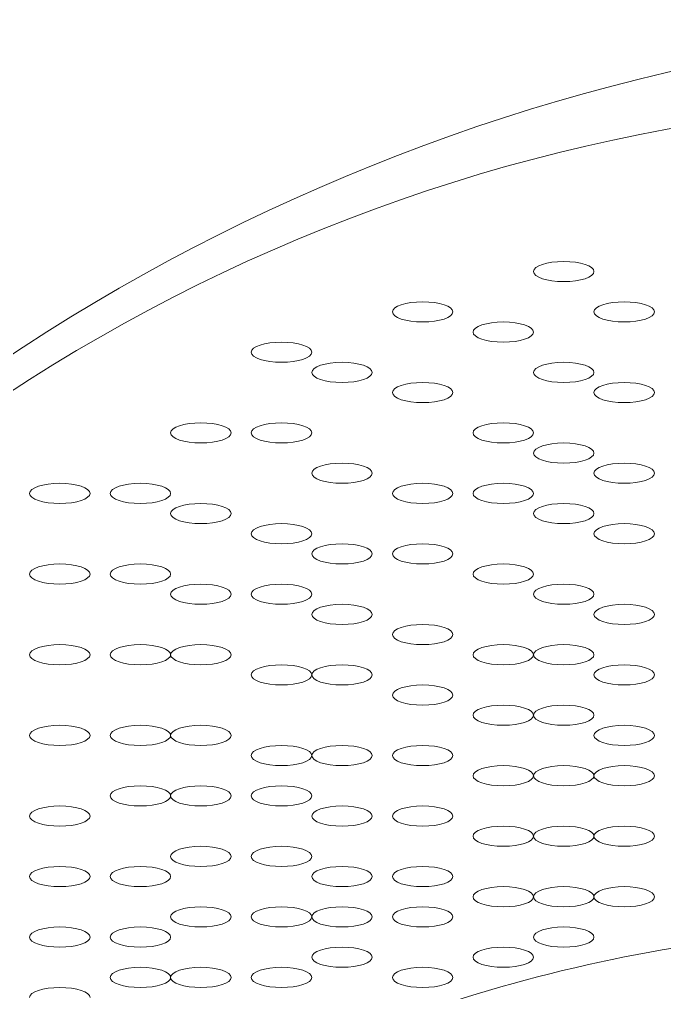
# Model space of a CAD drawing. Header units: metres. Extents: x 29 to 86.9, y -23.2 to 39.7.
# Drawn here: x 72.5305 to 72.6088, y -17.0656 to -16.9476 of the extents above; entities that cross this region are included whole.
import ezdxf

# ---------------------------------------------------------------- set-up
doc = ezdxf.new("R2010")
doc.units = ezdxf.units.M
doc.header["$LTSCALE"] = 100
doc.layers.get('0').update_dxf_attribs({"color": 254})
doc.layers.add('Arqui', color=8, linetype='Continuous', lineweight=0)

# ---------------------------------------------------------------- blocks, each defined once
blk = doc.blocks.new('A$C9582355f')
at = {"layer": 'Arqui'}
for points in [[(43.87749368278156, 6.126214199186052, 0.227858069496661), (43.6845608857256, 6.21636923779397, 0.2278580694967089), (43.49210938274956, 6.126214199186052)], [(43.87290380515759, 6.122865414649823, 0.25380102573538), (43.68388871256553, 6.205849049185872, 0.2538010257353667), (43.49425366037354, 6.122865414649823)]]:
    blk.add_lwpolyline(points, format="xyb", dxfattribs=at)
blk.add_arc((43.65789985113469, 5.919243787290725), 0.1870881177850336, 93.20798741904912, 123.5852336150651, dxfattribs=at)
for points in [[(43.61387913276559, 6.18703671139383), (43.61185312435754, 6.18703671139383), (43.61021073276555, 6.186489239377806), (43.61021073276555, 6.185813911394234)], [(43.61754753276551, 6.185813911394234), (43.61754753276551, 6.186489239377806), (43.61590514117353, 6.18703671139383), (43.61387913276559, 6.18703671139383)], [(43.61021073276555, 6.185813911394234), (43.61021073276555, 6.185138583410208), (43.61185312435754, 6.184591111394184), (43.61387913276559, 6.184591111394184)], [(43.61387913276559, 6.184591111394184), (43.61590514117353, 6.184591111394184), (43.61754753276551, 6.185138583410208), (43.61754753276551, 6.185813911394234)], [(43.59675993276556, 6.182145511394083), (43.59473392435751, 6.182145511394083), (43.59309153276553, 6.181598039378059), (43.59309153276553, 6.180922711394032)], [(43.6004283327656, 6.180922711394032), (43.6004283327656, 6.181598039378059), (43.59878594117362, 6.182145511394083), (43.59675993276556, 6.182145511394083)], [(43.62121593276555, 6.182145511394083), (43.61918992435761, 6.182145511394083), (43.61754753276551, 6.181598039378059), (43.61754753276551, 6.180922711394032)], [(43.62488433276559, 6.180922711394032), (43.62488433276559, 6.181598039378059), (43.6232419411736, 6.182145511394083), (43.62121593276555, 6.182145511394083)], [(43.59309153276553, 6.180922711394032), (43.59309153276553, 6.180247383410006), (43.59473392435751, 6.179699911393982), (43.59675993276556, 6.179699911393982)], [(43.59675993276556, 6.179699911393982), (43.59878594117362, 6.179699911393982), (43.6004283327656, 6.180247383410006), (43.6004283327656, 6.180922711394032)], [(43.61754753276551, 6.180922711394032), (43.61754753276551, 6.180247383410006), (43.61918992435761, 6.179699911393982), (43.62121593276555, 6.179699911393982)], [(43.62121593276555, 6.179699911393982), (43.6232419411736, 6.179699911393982), (43.62488433276559, 6.180247383410006), (43.62488433276559, 6.180922711394032)], [(43.60654233276551, 6.179699911393982), (43.60451632435758, 6.179699911393982), (43.60287393276559, 6.179152439377958), (43.60287393276559, 6.178477111393931)], [(43.61021073276555, 6.178477111393931), (43.61021073276555, 6.179152439377958), (43.60856834117357, 6.179699911393982), (43.60654233276551, 6.179699911393982)], [(43.60287393276559, 6.178477111393931), (43.60287393276559, 6.177801783409905), (43.60451632435758, 6.177254311393881), (43.60654233276551, 6.177254311393881)], [(43.60654233276551, 6.177254311393881), (43.60856834117357, 6.177254311393881), (43.61021073276555, 6.177801783409905), (43.61021073276555, 6.178477111393931)], [(43.57964073276554, 6.177254311393881), (43.5776147243576, 6.177254311393881), (43.57597233276562, 6.176706839377857), (43.57597233276562, 6.17603151139383)], [(43.58330913276558, 6.17603151139383), (43.58330913276558, 6.176706839377857), (43.58166674117359, 6.177254311393881), (43.57964073276554, 6.177254311393881)], [(43.57597233276562, 6.17603151139383), (43.57597233276562, 6.175356183409804), (43.5776147243576, 6.174808711394235), (43.57964073276554, 6.174808711394235)], [(43.57964073276554, 6.174808711394235), (43.58166674117359, 6.174808711394235), (43.58330913276558, 6.175356183409804), (43.58330913276558, 6.17603151139383)], [(43.58697753276562, 6.174808711394235), (43.58495152435756, 6.174808711394235), (43.58330913276558, 6.174261239378211), (43.58330913276558, 6.173585911394184)], [(43.59064593276554, 6.173585911394184), (43.59064593276554, 6.174261239378211), (43.58900354117355, 6.174808711394235), (43.58697753276562, 6.174808711394235)], [(43.61387913276559, 6.174808711394235), (43.61185312435754, 6.174808711394235), (43.61021073276555, 6.174261239378211), (43.61021073276555, 6.173585911394184)], [(43.61754753276551, 6.173585911394184), (43.61754753276551, 6.174261239378211), (43.61590514117353, 6.174808711394235), (43.61387913276559, 6.174808711394235)], [(43.58330913276558, 6.173585911394184), (43.58330913276558, 6.172910583410157), (43.58495152435756, 6.172363111394134), (43.58697753276562, 6.172363111394134)], [(43.58697753276562, 6.172363111394134), (43.58900354117355, 6.172363111394134), (43.59064593276554, 6.172910583410157), (43.59064593276554, 6.173585911394184)], [(43.61021073276555, 6.173585911394184), (43.61021073276555, 6.172910583410157), (43.61185312435754, 6.172363111394134), (43.61387913276559, 6.172363111394134)], [(43.61387913276559, 6.172363111394134), (43.61590514117353, 6.172363111394134), (43.61754753276551, 6.172910583410157), (43.61754753276551, 6.173585911394184)], [(43.59675993276556, 6.172363111394134), (43.59473392435751, 6.172363111394134), (43.59309153276553, 6.17181563937811), (43.59309153276553, 6.171140311394083)], [(43.6004283327656, 6.171140311394083), (43.6004283327656, 6.17181563937811), (43.59878594117362, 6.172363111394134), (43.59675993276556, 6.172363111394134)], [(43.62121593276555, 6.172363111394134), (43.61918992435761, 6.172363111394134), (43.61754753276551, 6.17181563937811), (43.61754753276551, 6.171140311394083)], [(43.62488433276559, 6.171140311394083), (43.62488433276559, 6.17181563937811), (43.6232419411736, 6.172363111394134), (43.62121593276555, 6.172363111394134)], [(43.59309153276553, 6.171140311394083), (43.59309153276553, 6.170464983410056), (43.59473392435751, 6.169917511394033), (43.59675993276556, 6.169917511394033)], [(43.59675993276556, 6.169917511394033), (43.59878594117362, 6.169917511394033), (43.6004283327656, 6.170464983410056), (43.6004283327656, 6.171140311394083)], [(43.61754753276551, 6.171140311394083), (43.61754753276551, 6.170464983410056), (43.61918992435761, 6.169917511394033), (43.62121593276555, 6.169917511394033)], [(43.62121593276555, 6.169917511394033), (43.6232419411736, 6.169917511394033), (43.62488433276559, 6.170464983410056), (43.62488433276559, 6.171140311394083)], [(43.56985833276559, 6.167471911393932), (43.56783232435754, 6.167471911393932), (43.56618993276555, 6.166924439377908), (43.56618993276555, 6.166249111393881)], [(43.57352673276552, 6.166249111393881), (43.57352673276552, 6.166924439377908), (43.57188434117353, 6.167471911393932), (43.56985833276559, 6.167471911393932)], [(43.57964073276554, 6.167471911393932), (43.5776147243576, 6.167471911393932), (43.57597233276562, 6.166924439377908), (43.57597233276562, 6.166249111393881)], [(43.58330913276558, 6.166249111393881), (43.58330913276558, 6.166924439377908), (43.58166674117359, 6.167471911393932), (43.57964073276554, 6.167471911393932)], [(43.60654233276551, 6.167471911393932), (43.60451632435758, 6.167471911393932), (43.60287393276559, 6.166924439377908), (43.60287393276559, 6.166249111393881)], [(43.61021073276555, 6.166249111393881), (43.61021073276555, 6.166924439377908), (43.60856834117357, 6.167471911393932), (43.60654233276551, 6.167471911393932)], [(43.56618993276555, 6.166249111393881), (43.56618993276555, 6.165573783409855), (43.56783232435754, 6.165026311393831), (43.56985833276559, 6.165026311393831)], [(43.56985833276559, 6.165026311393831), (43.57188434117353, 6.165026311393831), (43.57352673276552, 6.165573783409855), (43.57352673276552, 6.166249111393881)], [(43.57597233276562, 6.166249111393881), (43.57597233276562, 6.165573783409855), (43.5776147243576, 6.165026311393831), (43.57964073276554, 6.165026311393831)], [(43.57964073276554, 6.165026311393831), (43.58166674117359, 6.165026311393831), (43.58330913276558, 6.165573783409855), (43.58330913276558, 6.166249111393881)], [(43.60287393276559, 6.166249111393881), (43.60287393276559, 6.165573783409855), (43.60451632435758, 6.165026311393831), (43.60654233276551, 6.165026311393831)], [(43.60654233276551, 6.165026311393831), (43.60856834117357, 6.165026311393831), (43.61021073276555, 6.165573783409855), (43.61021073276555, 6.166249111393881)], [(43.61387913276559, 6.165026311393831), (43.61185312435754, 6.165026311393831), (43.61021073276555, 6.164478839377807), (43.61021073276555, 6.163803511394235)], [(43.61754753276551, 6.163803511394235), (43.61754753276551, 6.164478839377807), (43.61590514117353, 6.165026311393831), (43.61387913276559, 6.165026311393831)], [(43.61021073276555, 6.163803511394235), (43.61021073276555, 6.163128183410208), (43.61185312435754, 6.162580711394185), (43.61387913276559, 6.162580711394185)], [(43.61387913276559, 6.162580711394185), (43.61590514117353, 6.162580711394185), (43.61754753276551, 6.163128183410208), (43.61754753276551, 6.163803511394235)], [(43.58697753276562, 6.162580711394185), (43.58495152435756, 6.162580711394185), (43.58330913276558, 6.162033239378161), (43.58330913276558, 6.161357911394134)], [(43.59064593276554, 6.161357911394134), (43.59064593276554, 6.162033239378161), (43.58900354117355, 6.162580711394185), (43.58697753276562, 6.162580711394185)], [(43.62121593276555, 6.162580711394185), (43.61918992435761, 6.162580711394185), (43.61754753276551, 6.162033239378161), (43.61754753276551, 6.161357911394134)], [(43.62488433276559, 6.161357911394134), (43.62488433276559, 6.162033239378161), (43.6232419411736, 6.162580711394185), (43.62121593276555, 6.162580711394185)], [(43.58330913276558, 6.161357911394134), (43.58330913276558, 6.160682583410107), (43.58495152435756, 6.160135111394084), (43.58697753276562, 6.160135111394084)], [(43.58697753276562, 6.160135111394084), (43.58900354117355, 6.160135111394084), (43.59064593276554, 6.160682583410107), (43.59064593276554, 6.161357911394134)], [(43.61754753276551, 6.161357911394134), (43.61754753276551, 6.160682583410107), (43.61918992435761, 6.160135111394084), (43.62121593276555, 6.160135111394084)], [(43.62121593276555, 6.160135111394084), (43.6232419411736, 6.160135111394084), (43.62488433276559, 6.160682583410107), (43.62488433276559, 6.161357911394134)], [(43.55273913276557, 6.160135111394084), (43.55071312435751, 6.160135111394084), (43.54907073276553, 6.15958763937806), (43.54907073276553, 6.158912311394033)], [(43.5564075327656, 6.158912311394033), (43.5564075327656, 6.15958763937806), (43.55476514117362, 6.160135111394084), (43.55273913276557, 6.160135111394084)], [(43.56252153276552, 6.160135111394084), (43.56049552435758, 6.160135111394084), (43.55885313276559, 6.15958763937806), (43.55885313276559, 6.158912311394033)], [(43.56618993276555, 6.158912311394033), (43.56618993276555, 6.15958763937806), (43.56454754117357, 6.160135111394084), (43.56252153276552, 6.160135111394084)], [(43.59675993276556, 6.160135111394084), (43.59473392435751, 6.160135111394084), (43.59309153276553, 6.15958763937806), (43.59309153276553, 6.158912311394033)], [(43.6004283327656, 6.158912311394033), (43.6004283327656, 6.15958763937806), (43.59878594117362, 6.160135111394084), (43.59675993276556, 6.160135111394084)], [(43.60654233276551, 6.160135111394084), (43.60451632435758, 6.160135111394084), (43.60287393276559, 6.15958763937806), (43.60287393276559, 6.158912311394033)], [(43.61021073276555, 6.158912311394033), (43.61021073276555, 6.15958763937806), (43.60856834117357, 6.160135111394084), (43.60654233276551, 6.160135111394084)], [(43.54907073276553, 6.158912311394033), (43.54907073276553, 6.158236983410006), (43.55071312435751, 6.157689511393983), (43.55273913276557, 6.157689511393983)], [(43.55273913276557, 6.157689511393983), (43.55476514117362, 6.157689511393983), (43.5564075327656, 6.158236983410006), (43.5564075327656, 6.158912311394033)], [(43.55885313276559, 6.158912311394033), (43.55885313276559, 6.158236983410006), (43.56049552435758, 6.157689511393983), (43.56252153276552, 6.157689511393983)], [(43.56252153276552, 6.157689511393983), (43.56454754117357, 6.157689511393983), (43.56618993276555, 6.158236983410006), (43.56618993276555, 6.158912311394033)], [(43.59309153276553, 6.158912311394033), (43.59309153276553, 6.158236983410006), (43.59473392435751, 6.157689511393983), (43.59675993276556, 6.157689511393983)], [(43.59675993276556, 6.157689511393983), (43.59878594117362, 6.157689511393983), (43.6004283327656, 6.158236983410006), (43.6004283327656, 6.158912311394033)], [(43.60287393276559, 6.158912311394033), (43.60287393276559, 6.158236983410006), (43.60451632435758, 6.157689511393983), (43.60654233276551, 6.157689511393983)], [(43.60654233276551, 6.157689511393983), (43.60856834117357, 6.157689511393983), (43.61021073276555, 6.158236983410006), (43.61021073276555, 6.158912311394033)], [(43.56985833276559, 6.157689511393983), (43.56783232435754, 6.157689511393983), (43.56618993276555, 6.157142039377959), (43.56618993276555, 6.156466711393932)], [(43.57352673276552, 6.156466711393932), (43.57352673276552, 6.157142039377959), (43.57188434117353, 6.157689511393983), (43.56985833276559, 6.157689511393983)], [(43.61387913276559, 6.157689511393983), (43.61185312435754, 6.157689511393983), (43.61021073276555, 6.157142039377959), (43.61021073276555, 6.156466711393932)], [(43.61754753276551, 6.156466711393932), (43.61754753276551, 6.157142039377959), (43.61590514117353, 6.157689511393983), (43.61387913276559, 6.157689511393983)], [(43.56618993276555, 6.156466711393932), (43.56618993276555, 6.155791383409905), (43.56783232435754, 6.155243911393882), (43.56985833276559, 6.155243911393882)], [(43.56985833276559, 6.155243911393882), (43.57188434117353, 6.155243911393882), (43.57352673276552, 6.155791383409905), (43.57352673276552, 6.156466711393932)], [(43.61021073276555, 6.156466711393932), (43.61021073276555, 6.155791383409905), (43.61185312435754, 6.155243911393882), (43.61387913276559, 6.155243911393882)], [(43.61387913276559, 6.155243911393882), (43.61590514117353, 6.155243911393882), (43.61754753276551, 6.155791383409905), (43.61754753276551, 6.156466711393932)], [(43.57964073276554, 6.155243911393882), (43.5776147243576, 6.155243911393882), (43.57597233276562, 6.154696439377858), (43.57597233276562, 6.154021111393831)], [(43.58330913276558, 6.154021111393831), (43.58330913276558, 6.154696439377858), (43.58166674117359, 6.155243911393882), (43.57964073276554, 6.155243911393882)], [(43.62121593276555, 6.155243911393882), (43.61918992435761, 6.155243911393882), (43.61754753276551, 6.154696439377858), (43.61754753276551, 6.154021111393831)], [(43.62488433276559, 6.154021111393831), (43.62488433276559, 6.154696439377858), (43.6232419411736, 6.155243911393882), (43.62121593276555, 6.155243911393882)], [(43.57597233276562, 6.154021111393831), (43.57597233276562, 6.153345783409804), (43.5776147243576, 6.152798311394235), (43.57964073276554, 6.152798311394235)], [(43.57964073276554, 6.152798311394235), (43.58166674117359, 6.152798311394235), (43.58330913276558, 6.153345783409804), (43.58330913276558, 6.154021111393831)], [(43.61754753276551, 6.154021111393831), (43.61754753276551, 6.153345783409804), (43.61918992435761, 6.152798311394235), (43.62121593276555, 6.152798311394235)], [(43.62121593276555, 6.152798311394235), (43.6232419411736, 6.152798311394235), (43.62488433276559, 6.153345783409804), (43.62488433276559, 6.154021111393831)], [(43.58697753276562, 6.152798311394235), (43.58495152435756, 6.152798311394235), (43.58330913276558, 6.152250839378212), (43.58330913276558, 6.151575511394185)], [(43.59064593276554, 6.151575511394185), (43.59064593276554, 6.152250839378212), (43.58900354117355, 6.152798311394235), (43.58697753276562, 6.152798311394235)], [(43.59675993276556, 6.152798311394235), (43.59473392435751, 6.152798311394235), (43.59309153276553, 6.152250839378212), (43.59309153276553, 6.151575511394185)], [(43.6004283327656, 6.151575511394185), (43.6004283327656, 6.152250839378212), (43.59878594117362, 6.152798311394235), (43.59675993276556, 6.152798311394235)], [(43.58330913276558, 6.151575511394185), (43.58330913276558, 6.150900183410158), (43.58495152435756, 6.150352711394135), (43.58697753276562, 6.150352711394135)], [(43.58697753276562, 6.150352711394135), (43.58900354117355, 6.150352711394135), (43.59064593276554, 6.150900183410158), (43.59064593276554, 6.151575511394185)], [(43.59309153276553, 6.151575511394185), (43.59309153276553, 6.150900183410158), (43.59473392435751, 6.150352711394135), (43.59675993276556, 6.150352711394135)], [(43.59675993276556, 6.150352711394135), (43.59878594117362, 6.150352711394135), (43.6004283327656, 6.150900183410158), (43.6004283327656, 6.151575511394185)], [(43.55273913276557, 6.150352711394135), (43.55071312435751, 6.150352711394135), (43.54907073276553, 6.149805239378111), (43.54907073276553, 6.149129911394084)], [(43.5564075327656, 6.149129911394084), (43.5564075327656, 6.149805239378111), (43.55476514117362, 6.150352711394135), (43.55273913276557, 6.150352711394135)], [(43.56252153276552, 6.150352711394135), (43.56049552435758, 6.150352711394135), (43.55885313276559, 6.149805239378111), (43.55885313276559, 6.149129911394084)], [(43.56618993276555, 6.149129911394084), (43.56618993276555, 6.149805239378111), (43.56454754117357, 6.150352711394135), (43.56252153276552, 6.150352711394135)], [(43.60654233276551, 6.150352711394135), (43.60451632435758, 6.150352711394135), (43.60287393276559, 6.149805239378111), (43.60287393276559, 6.149129911394084)], [(43.61021073276555, 6.149129911394084), (43.61021073276555, 6.149805239378111), (43.60856834117357, 6.150352711394135), (43.60654233276551, 6.150352711394135)], [(43.54907073276553, 6.149129911394084), (43.54907073276553, 6.148454583410057), (43.55071312435751, 6.147907111394034), (43.55273913276557, 6.147907111394034)], [(43.55273913276557, 6.147907111394034), (43.55476514117362, 6.147907111394034), (43.5564075327656, 6.148454583410057), (43.5564075327656, 6.149129911394084)], [(43.55885313276559, 6.149129911394084), (43.55885313276559, 6.148454583410057), (43.56049552435758, 6.147907111394034), (43.56252153276552, 6.147907111394034)], [(43.56252153276552, 6.147907111394034), (43.56454754117357, 6.147907111394034), (43.56618993276555, 6.148454583410057), (43.56618993276555, 6.149129911394084)], [(43.60287393276559, 6.149129911394084), (43.60287393276559, 6.148454583410057), (43.60451632435758, 6.147907111394034), (43.60654233276551, 6.147907111394034)], [(43.60654233276551, 6.147907111394034), (43.60856834117357, 6.147907111394034), (43.61021073276555, 6.148454583410057), (43.61021073276555, 6.149129911394084)], [(43.56985833276559, 6.147907111394034), (43.56783232435754, 6.147907111394034), (43.56618993276555, 6.14735963937801), (43.56618993276555, 6.146684311393983)], [(43.57352673276552, 6.146684311393983), (43.57352673276552, 6.14735963937801), (43.57188434117353, 6.147907111394034), (43.56985833276559, 6.147907111394034)], [(43.57964073276554, 6.147907111394034), (43.5776147243576, 6.147907111394034), (43.57597233276562, 6.14735963937801), (43.57597233276562, 6.146684311393983)], [(43.58330913276558, 6.146684311393983), (43.58330913276558, 6.14735963937801), (43.58166674117359, 6.147907111394034), (43.57964073276554, 6.147907111394034)], [(43.61387913276559, 6.147907111394034), (43.61185312435754, 6.147907111394034), (43.61021073276555, 6.14735963937801), (43.61021073276555, 6.146684311393983)], [(43.61754753276551, 6.146684311393983), (43.61754753276551, 6.14735963937801), (43.61590514117353, 6.147907111394034), (43.61387913276559, 6.147907111394034)], [(43.56618993276555, 6.146684311393983), (43.56618993276555, 6.146008983409956), (43.56783232435754, 6.145461511393933), (43.56985833276559, 6.145461511393933)], [(43.56985833276559, 6.145461511393933), (43.57188434117353, 6.145461511393933), (43.57352673276552, 6.146008983409956), (43.57352673276552, 6.146684311393983)], [(43.57597233276562, 6.146684311393983), (43.57597233276562, 6.146008983409956), (43.5776147243576, 6.145461511393933), (43.57964073276554, 6.145461511393933)], [(43.57964073276554, 6.145461511393933), (43.58166674117359, 6.145461511393933), (43.58330913276558, 6.146008983409956), (43.58330913276558, 6.146684311393983)], [(43.61021073276555, 6.146684311393983), (43.61021073276555, 6.146008983409956), (43.61185312435754, 6.145461511393933), (43.61387913276559, 6.145461511393933)], [(43.61387913276559, 6.145461511393933), (43.61590514117353, 6.145461511393933), (43.61754753276551, 6.146008983409956), (43.61754753276551, 6.146684311393983)], [(43.58697753276562, 6.145461511393933), (43.58495152435756, 6.145461511393933), (43.58330913276558, 6.144914039377909), (43.58330913276558, 6.144238711393882)], [(43.59064593276554, 6.144238711393882), (43.59064593276554, 6.144914039377909), (43.58900354117355, 6.145461511393933), (43.58697753276562, 6.145461511393933)], [(43.62121593276555, 6.145461511393933), (43.61918992435761, 6.145461511393933), (43.61754753276551, 6.144914039377909), (43.61754753276551, 6.144238711393882)], [(43.62488433276559, 6.144238711393882), (43.62488433276559, 6.144914039377909), (43.6232419411736, 6.145461511393933), (43.62121593276555, 6.145461511393933)], [(43.58330913276558, 6.144238711393882), (43.58330913276558, 6.143563383409855), (43.58495152435756, 6.143015911393832), (43.58697753276562, 6.143015911393832)], [(43.58697753276562, 6.143015911393832), (43.58900354117355, 6.143015911393832), (43.59064593276554, 6.143563383409855), (43.59064593276554, 6.144238711393882)], [(43.61754753276551, 6.144238711393882), (43.61754753276551, 6.143563383409855), (43.61918992435761, 6.143015911393832), (43.62121593276555, 6.143015911393832)], [(43.62121593276555, 6.143015911393832), (43.6232419411736, 6.143015911393832), (43.62488433276559, 6.143563383409855), (43.62488433276559, 6.144238711393882)], [(43.59675993276556, 6.143015911393832), (43.59473392435751, 6.143015911393832), (43.59309153276553, 6.142468439377808), (43.59309153276553, 6.141793111394236)], [(43.6004283327656, 6.141793111394236), (43.6004283327656, 6.142468439377808), (43.59878594117362, 6.143015911393832), (43.59675993276556, 6.143015911393832)], [(43.59309153276553, 6.141793111394236), (43.59309153276553, 6.141117783410209), (43.59473392435751, 6.140570311394185), (43.59675993276556, 6.140570311394185)], [(43.59675993276556, 6.140570311394185), (43.59878594117362, 6.140570311394185), (43.6004283327656, 6.141117783410209), (43.6004283327656, 6.141793111394236)], [(43.55273913276557, 6.140570311394185), (43.55071312435751, 6.140570311394185), (43.54907073276553, 6.140022839378162), (43.54907073276553, 6.139347511394135)], [(43.5564075327656, 6.139347511394135), (43.5564075327656, 6.140022839378162), (43.55476514117362, 6.140570311394185), (43.55273913276557, 6.140570311394185)], [(43.56252153276552, 6.140570311394185), (43.56049552435758, 6.140570311394185), (43.55885313276559, 6.140022839378162), (43.55885313276559, 6.139347511394135)], [(43.56618993276555, 6.139347511394135), (43.56618993276555, 6.140022839378162), (43.56454754117357, 6.140570311394185), (43.56252153276552, 6.140570311394185)], [(43.56985833276559, 6.140570311394185), (43.56783232435754, 6.140570311394185), (43.56618993276555, 6.140022839378162), (43.56618993276555, 6.139347511394135)], [(43.57352673276552, 6.139347511394135), (43.57352673276552, 6.140022839378162), (43.57188434117353, 6.140570311394185), (43.56985833276559, 6.140570311394185)], [(43.60654233276551, 6.140570311394185), (43.60451632435758, 6.140570311394185), (43.60287393276559, 6.140022839378162), (43.60287393276559, 6.139347511394135)], [(43.61021073276555, 6.139347511394135), (43.61021073276555, 6.140022839378162), (43.60856834117357, 6.140570311394185), (43.60654233276551, 6.140570311394185)], [(43.61387913276559, 6.140570311394185), (43.61185312435754, 6.140570311394185), (43.61021073276555, 6.140022839378162), (43.61021073276555, 6.139347511394135)], [(43.61754753276551, 6.139347511394135), (43.61754753276551, 6.140022839378162), (43.61590514117353, 6.140570311394185), (43.61387913276559, 6.140570311394185)], [(43.54907073276553, 6.139347511394135), (43.54907073276553, 6.138672183410108), (43.55071312435751, 6.138124711394084), (43.55273913276557, 6.138124711394084)], [(43.55273913276557, 6.138124711394084), (43.55476514117362, 6.138124711394084), (43.5564075327656, 6.138672183410108), (43.5564075327656, 6.139347511394135)], [(43.55885313276559, 6.139347511394135), (43.55885313276559, 6.138672183410108), (43.56049552435758, 6.138124711394084), (43.56252153276552, 6.138124711394084)], [(43.56252153276552, 6.138124711394084), (43.56454754117357, 6.138124711394084), (43.56618993276555, 6.138672183410108), (43.56618993276555, 6.139347511394135)], [(43.56618993276555, 6.139347511394135), (43.56618993276555, 6.138672183410108), (43.56783232435754, 6.138124711394084), (43.56985833276559, 6.138124711394084)], [(43.56985833276559, 6.138124711394084), (43.57188434117353, 6.138124711394084), (43.57352673276552, 6.138672183410108), (43.57352673276552, 6.139347511394135)], [(43.60287393276559, 6.139347511394135), (43.60287393276559, 6.138672183410108), (43.60451632435758, 6.138124711394084), (43.60654233276551, 6.138124711394084)], [(43.60654233276551, 6.138124711394084), (43.60856834117357, 6.138124711394084), (43.61021073276555, 6.138672183410108), (43.61021073276555, 6.139347511394135)], [(43.61021073276555, 6.139347511394135), (43.61021073276555, 6.138672183410108), (43.61185312435754, 6.138124711394084), (43.61387913276559, 6.138124711394084)], [(43.61387913276559, 6.138124711394084), (43.61590514117353, 6.138124711394084), (43.61754753276551, 6.138672183410108), (43.61754753276551, 6.139347511394135)], [(43.57964073276554, 6.138124711394084), (43.5776147243576, 6.138124711394084), (43.57597233276562, 6.137577239378061), (43.57597233276562, 6.136901911394034)], [(43.58330913276558, 6.136901911394034), (43.58330913276558, 6.137577239378061), (43.58166674117359, 6.138124711394084), (43.57964073276554, 6.138124711394084)], [(43.58697753276562, 6.138124711394084), (43.58495152435756, 6.138124711394084), (43.58330913276558, 6.137577239378061), (43.58330913276558, 6.136901911394034)], [(43.59064593276554, 6.136901911394034), (43.59064593276554, 6.137577239378061), (43.58900354117355, 6.138124711394084), (43.58697753276562, 6.138124711394084)], [(43.62121593276555, 6.138124711394084), (43.61918992435761, 6.138124711394084), (43.61754753276551, 6.137577239378061), (43.61754753276551, 6.136901911394034)], [(43.62488433276559, 6.136901911394034), (43.62488433276559, 6.137577239378061), (43.6232419411736, 6.138124711394084), (43.62121593276555, 6.138124711394084)], [(43.57597233276562, 6.136901911394034), (43.57597233276562, 6.136226583410007), (43.5776147243576, 6.135679111393983), (43.57964073276554, 6.135679111393983)], [(43.57964073276554, 6.135679111393983), (43.58166674117359, 6.135679111393983), (43.58330913276558, 6.136226583410007), (43.58330913276558, 6.136901911394034)], [(43.58330913276558, 6.136901911394034), (43.58330913276558, 6.136226583410007), (43.58495152435756, 6.135679111393983), (43.58697753276562, 6.135679111393983)], [(43.58697753276562, 6.135679111393983), (43.58900354117355, 6.135679111393983), (43.59064593276554, 6.136226583410007), (43.59064593276554, 6.136901911394034)], [(43.61754753276551, 6.136901911394034), (43.61754753276551, 6.136226583410007), (43.61918992435761, 6.135679111393983), (43.62121593276555, 6.135679111393983)], [(43.62121593276555, 6.135679111393983), (43.6232419411736, 6.135679111393983), (43.62488433276559, 6.136226583410007), (43.62488433276559, 6.136901911394034)], [(43.59675993276556, 6.135679111393983), (43.59473392435751, 6.135679111393983), (43.59309153276553, 6.13513163937796), (43.59309153276553, 6.134456311393933)], [(43.6004283327656, 6.134456311393933), (43.6004283327656, 6.13513163937796), (43.59878594117362, 6.135679111393983), (43.59675993276556, 6.135679111393983)], [(43.59309153276553, 6.134456311393933), (43.59309153276553, 6.133780983409906), (43.59473392435751, 6.133233511393883), (43.59675993276556, 6.133233511393883)], [(43.59675993276556, 6.133233511393883), (43.59878594117362, 6.133233511393883), (43.6004283327656, 6.133780983409906), (43.6004283327656, 6.134456311393933)], [(43.60654233276551, 6.133233511393883), (43.60451632435758, 6.133233511393883), (43.60287393276559, 6.132686039377859), (43.60287393276559, 6.132010711393832)], [(43.61021073276555, 6.132010711393832), (43.61021073276555, 6.132686039377859), (43.60856834117357, 6.133233511393883), (43.60654233276551, 6.133233511393883)], [(43.61387913276559, 6.133233511393883), (43.61185312435754, 6.133233511393883), (43.61021073276555, 6.132686039377859), (43.61021073276555, 6.132010711393832)], [(43.61754753276551, 6.132010711393832), (43.61754753276551, 6.132686039377859), (43.61590514117353, 6.133233511393883), (43.61387913276559, 6.133233511393883)], [(43.60287393276559, 6.132010711393832), (43.60287393276559, 6.131335383409805), (43.60451632435758, 6.130787911394236), (43.60654233276551, 6.130787911394236)], [(43.60654233276551, 6.130787911394236), (43.60856834117357, 6.130787911394236), (43.61021073276555, 6.131335383409805), (43.61021073276555, 6.132010711393832)], [(43.61021073276555, 6.132010711393832), (43.61021073276555, 6.131335383409805), (43.61185312435754, 6.130787911394236), (43.61387913276559, 6.130787911394236)], [(43.61387913276559, 6.130787911394236), (43.61590514117353, 6.130787911394236), (43.61754753276551, 6.131335383409805), (43.61754753276551, 6.132010711393832)], [(43.55273913276557, 6.130787911394236), (43.55071312435751, 6.130787911394236), (43.54907073276553, 6.130240439378213), (43.54907073276553, 6.129565111394186)], [(43.5564075327656, 6.129565111394186), (43.5564075327656, 6.130240439378213), (43.55476514117362, 6.130787911394236), (43.55273913276557, 6.130787911394236)], [(43.56252153276552, 6.130787911394236), (43.56049552435758, 6.130787911394236), (43.55885313276559, 6.130240439378213), (43.55885313276559, 6.129565111394186)], [(43.56618993276555, 6.129565111394186), (43.56618993276555, 6.130240439378213), (43.56454754117357, 6.130787911394236), (43.56252153276552, 6.130787911394236)], [(43.56985833276559, 6.130787911394236), (43.56783232435754, 6.130787911394236), (43.56618993276555, 6.130240439378213), (43.56618993276555, 6.129565111394186)], [(43.57352673276552, 6.129565111394186), (43.57352673276552, 6.130240439378213), (43.57188434117353, 6.130787911394236), (43.56985833276559, 6.130787911394236)], [(43.62121593276555, 6.130787911394236), (43.61918992435761, 6.130787911394236), (43.61754753276551, 6.130240439378213), (43.61754753276551, 6.129565111394186)], [(43.62488433276559, 6.129565111394186), (43.62488433276559, 6.130240439378213), (43.6232419411736, 6.130787911394236), (43.62121593276555, 6.130787911394236)], [(43.54907073276553, 6.129565111394186), (43.54907073276553, 6.128889783410159), (43.55071312435751, 6.128342311394135), (43.55273913276557, 6.128342311394135)], [(43.55273913276557, 6.128342311394135), (43.55476514117362, 6.128342311394135), (43.5564075327656, 6.128889783410159), (43.5564075327656, 6.129565111394186)], [(43.55885313276559, 6.129565111394186), (43.55885313276559, 6.128889783410159), (43.56049552435758, 6.128342311394135), (43.56252153276552, 6.128342311394135)], [(43.56252153276552, 6.128342311394135), (43.56454754117357, 6.128342311394135), (43.56618993276555, 6.128889783410159), (43.56618993276555, 6.129565111394186)], [(43.56618993276555, 6.129565111394186), (43.56618993276555, 6.128889783410159), (43.56783232435754, 6.128342311394135), (43.56985833276559, 6.128342311394135)], [(43.56985833276559, 6.128342311394135), (43.57188434117353, 6.128342311394135), (43.57352673276552, 6.128889783410159), (43.57352673276552, 6.129565111394186)], [(43.61754753276551, 6.129565111394186), (43.61754753276551, 6.128889783410159), (43.61918992435761, 6.128342311394135), (43.62121593276555, 6.128342311394135)], [(43.62121593276555, 6.128342311394135), (43.6232419411736, 6.128342311394135), (43.62488433276559, 6.128889783410159), (43.62488433276559, 6.129565111394186)], [(43.57964073276554, 6.128342311394135), (43.5776147243576, 6.128342311394135), (43.57597233276562, 6.127794839378112), (43.57597233276562, 6.127119511394085)], [(43.58330913276558, 6.127119511394085), (43.58330913276558, 6.127794839378112), (43.58166674117359, 6.128342311394135), (43.57964073276554, 6.128342311394135)], [(43.58697753276562, 6.128342311394135), (43.58495152435756, 6.128342311394135), (43.58330913276558, 6.127794839378112), (43.58330913276558, 6.127119511394085)], [(43.59064593276554, 6.127119511394085), (43.59064593276554, 6.127794839378112), (43.58900354117355, 6.128342311394135), (43.58697753276562, 6.128342311394135)], [(43.59675993276556, 6.128342311394135), (43.59473392435751, 6.128342311394135), (43.59309153276553, 6.127794839378112), (43.59309153276553, 6.127119511394085)], [(43.6004283327656, 6.127119511394085), (43.6004283327656, 6.127794839378112), (43.59878594117362, 6.128342311394135), (43.59675993276556, 6.128342311394135)], [(43.57597233276562, 6.127119511394085), (43.57597233276562, 6.126444183410058), (43.5776147243576, 6.125896711394034), (43.57964073276554, 6.125896711394034)], [(43.57964073276554, 6.125896711394034), (43.58166674117359, 6.125896711394034), (43.58330913276558, 6.126444183410058), (43.58330913276558, 6.127119511394085)], [(43.58330913276558, 6.127119511394085), (43.58330913276558, 6.126444183410058), (43.58495152435756, 6.125896711394034), (43.58697753276562, 6.125896711394034)], [(43.58697753276562, 6.125896711394034), (43.58900354117355, 6.125896711394034), (43.59064593276554, 6.126444183410058), (43.59064593276554, 6.127119511394085)], [(43.59309153276553, 6.127119511394085), (43.59309153276553, 6.126444183410058), (43.59473392435751, 6.125896711394034), (43.59675993276556, 6.125896711394034)], [(43.59675993276556, 6.125896711394034), (43.59878594117362, 6.125896711394034), (43.6004283327656, 6.126444183410058), (43.6004283327656, 6.127119511394085)], [(43.60654233276551, 6.125896711394034), (43.60451632435758, 6.125896711394034), (43.60287393276559, 6.125349239378011), (43.60287393276559, 6.124673911393984)], [(43.61021073276555, 6.124673911393984), (43.61021073276555, 6.125349239378011), (43.60856834117357, 6.125896711394034), (43.60654233276551, 6.125896711394034)], [(43.61387913276559, 6.125896711394034), (43.61185312435754, 6.125896711394034), (43.61021073276555, 6.125349239378011), (43.61021073276555, 6.124673911393984)], [(43.61754753276551, 6.124673911393984), (43.61754753276551, 6.125349239378011), (43.61590514117353, 6.125896711394034), (43.61387913276559, 6.125896711394034)], [(43.62121593276555, 6.125896711394034), (43.61918992435761, 6.125896711394034), (43.61754753276551, 6.125349239378011), (43.61754753276551, 6.124673911393984)], [(43.62488433276559, 6.124673911393984), (43.62488433276559, 6.125349239378011), (43.6232419411736, 6.125896711394034), (43.62121593276555, 6.125896711394034)], [(43.60287393276559, 6.124673911393984), (43.60287393276559, 6.123998583409957), (43.60451632435758, 6.123451111393933), (43.60654233276551, 6.123451111393933)], [(43.60654233276551, 6.123451111393933), (43.60856834117357, 6.123451111393933), (43.61021073276555, 6.123998583409957), (43.61021073276555, 6.124673911393984)], [(43.61021073276555, 6.124673911393984), (43.61021073276555, 6.123998583409957), (43.61185312435754, 6.123451111393933), (43.61387913276559, 6.123451111393933)], [(43.61387913276559, 6.123451111393933), (43.61590514117353, 6.123451111393933), (43.61754753276551, 6.123998583409957), (43.61754753276551, 6.124673911393984)], [(43.61754753276551, 6.124673911393984), (43.61754753276551, 6.123998583409957), (43.61918992435761, 6.123451111393933), (43.62121593276555, 6.123451111393933)], [(43.62121593276555, 6.123451111393933), (43.6232419411736, 6.123451111393933), (43.62488433276559, 6.123998583409957), (43.62488433276559, 6.124673911393984)], [(43.56252153276552, 6.123451111393933), (43.56049552435758, 6.123451111393933), (43.55885313276559, 6.12290363937791), (43.55885313276559, 6.122228311393883)], [(43.56618993276555, 6.122228311393883), (43.56618993276555, 6.12290363937791), (43.56454754117357, 6.123451111393933), (43.56252153276552, 6.123451111393933)], [(43.56985833276559, 6.123451111393933), (43.56783232435754, 6.123451111393933), (43.56618993276555, 6.12290363937791), (43.56618993276555, 6.122228311393883)], [(43.57352673276552, 6.122228311393883), (43.57352673276552, 6.12290363937791), (43.57188434117353, 6.123451111393933), (43.56985833276559, 6.123451111393933)], [(43.57964073276554, 6.123451111393933), (43.5776147243576, 6.123451111393933), (43.57597233276562, 6.12290363937791), (43.57597233276562, 6.122228311393883)], [(43.58330913276558, 6.122228311393883), (43.58330913276558, 6.12290363937791), (43.58166674117359, 6.123451111393933), (43.57964073276554, 6.123451111393933)], [(43.55885313276559, 6.122228311393883), (43.55885313276559, 6.121552983409856), (43.56049552435758, 6.121005511393832), (43.56252153276552, 6.121005511393832)], [(43.56252153276552, 6.121005511393832), (43.56454754117357, 6.121005511393832), (43.56618993276555, 6.121552983409856), (43.56618993276555, 6.122228311393883)], [(43.56618993276555, 6.122228311393883), (43.56618993276555, 6.121552983409856), (43.56783232435754, 6.121005511393832), (43.56985833276559, 6.121005511393832)], [(43.56985833276559, 6.121005511393832), (43.57188434117353, 6.121005511393832), (43.57352673276552, 6.121552983409856), (43.57352673276552, 6.122228311393883)], [(43.57597233276562, 6.122228311393883), (43.57597233276562, 6.121552983409856), (43.5776147243576, 6.121005511393832), (43.57964073276554, 6.121005511393832)], [(43.57964073276554, 6.121005511393832), (43.58166674117359, 6.121005511393832), (43.58330913276558, 6.121552983409856), (43.58330913276558, 6.122228311393883)], [(43.55273913276557, 6.121005511393832), (43.55071312435751, 6.121005511393832), (43.54907073276553, 6.120458039377809), (43.54907073276553, 6.119782711394237)], [(43.5564075327656, 6.119782711394237), (43.5564075327656, 6.120458039377809), (43.55476514117362, 6.121005511393832), (43.55273913276557, 6.121005511393832)], [(43.58697753276562, 6.121005511393832), (43.58495152435756, 6.121005511393832), (43.58330913276558, 6.120458039377809), (43.58330913276558, 6.119782711394237)], [(43.59064593276554, 6.119782711394237), (43.59064593276554, 6.120458039377809), (43.58900354117355, 6.121005511393832), (43.58697753276562, 6.121005511393832)], [(43.59675993276556, 6.121005511393832), (43.59473392435751, 6.121005511393832), (43.59309153276553, 6.120458039377809), (43.59309153276553, 6.119782711394237)], [(43.6004283327656, 6.119782711394237), (43.6004283327656, 6.120458039377809), (43.59878594117362, 6.121005511393832), (43.59675993276556, 6.121005511393832)], [(43.54907073276553, 6.119782711394237), (43.54907073276553, 6.11910738341021), (43.55071312435751, 6.118559911394186), (43.55273913276557, 6.118559911394186)], [(43.55273913276557, 6.118559911394186), (43.55476514117362, 6.118559911394186), (43.5564075327656, 6.11910738341021), (43.5564075327656, 6.119782711394237)], [(43.58330913276558, 6.119782711394237), (43.58330913276558, 6.11910738341021), (43.58495152435756, 6.118559911394186), (43.58697753276562, 6.118559911394186)], [(43.58697753276562, 6.118559911394186), (43.58900354117355, 6.118559911394186), (43.59064593276554, 6.11910738341021), (43.59064593276554, 6.119782711394237)], [(43.59309153276553, 6.119782711394237), (43.59309153276553, 6.11910738341021), (43.59473392435751, 6.118559911394186), (43.59675993276556, 6.118559911394186)], [(43.59675993276556, 6.118559911394186), (43.59878594117362, 6.118559911394186), (43.6004283327656, 6.11910738341021), (43.6004283327656, 6.119782711394237)], [(43.60654233276551, 6.118559911394186), (43.60451632435758, 6.118559911394186), (43.60287393276559, 6.118012439378163), (43.60287393276559, 6.117337111394136)], [(43.61021073276555, 6.117337111394136), (43.61021073276555, 6.118012439378163), (43.60856834117357, 6.118559911394186), (43.60654233276551, 6.118559911394186)], [(43.61387913276559, 6.118559911394186), (43.61185312435754, 6.118559911394186), (43.61021073276555, 6.118012439378163), (43.61021073276555, 6.117337111394136)], [(43.61754753276551, 6.117337111394136), (43.61754753276551, 6.118012439378163), (43.61590514117353, 6.118559911394186), (43.61387913276559, 6.118559911394186)], [(43.62121593276555, 6.118559911394186), (43.61918992435761, 6.118559911394186), (43.61754753276551, 6.118012439378163), (43.61754753276551, 6.117337111394136)], [(43.62488433276559, 6.117337111394136), (43.62488433276559, 6.118012439378163), (43.6232419411736, 6.118559911394186), (43.62121593276555, 6.118559911394186)], [(43.60287393276559, 6.117337111394136), (43.60287393276559, 6.116661783410109), (43.60451632435758, 6.116114311394085), (43.60654233276551, 6.116114311394085)], [(43.60654233276551, 6.116114311394085), (43.60856834117357, 6.116114311394085), (43.61021073276555, 6.116661783410109), (43.61021073276555, 6.117337111394136)], [(43.61021073276555, 6.117337111394136), (43.61021073276555, 6.116661783410109), (43.61185312435754, 6.116114311394085), (43.61387913276559, 6.116114311394085)], [(43.61387913276559, 6.116114311394085), (43.61590514117353, 6.116114311394085), (43.61754753276551, 6.116661783410109), (43.61754753276551, 6.117337111394136)], [(43.61754753276551, 6.117337111394136), (43.61754753276551, 6.116661783410109), (43.61918992435761, 6.116114311394085), (43.62121593276555, 6.116114311394085)], [(43.62121593276555, 6.116114311394085), (43.6232419411736, 6.116114311394085), (43.62488433276559, 6.116661783410109), (43.62488433276559, 6.117337111394136)], [(43.56985833276559, 6.116114311394085), (43.56783232435754, 6.116114311394085), (43.56618993276555, 6.115566839378062), (43.56618993276555, 6.114891511394035)], [(43.57352673276552, 6.114891511394035), (43.57352673276552, 6.115566839378062), (43.57188434117353, 6.116114311394085), (43.56985833276559, 6.116114311394085)], [(43.57964073276554, 6.116114311394085), (43.5776147243576, 6.116114311394085), (43.57597233276562, 6.115566839378062), (43.57597233276562, 6.114891511394035)], [(43.58330913276558, 6.114891511394035), (43.58330913276558, 6.115566839378062), (43.58166674117359, 6.116114311394085), (43.57964073276554, 6.116114311394085)], [(43.56618993276555, 6.114891511394035), (43.56618993276555, 6.114216183410008), (43.56783232435754, 6.113668711393984), (43.56985833276559, 6.113668711393984)], [(43.56985833276559, 6.113668711393984), (43.57188434117353, 6.113668711393984), (43.57352673276552, 6.114216183410008), (43.57352673276552, 6.114891511394035)], [(43.57597233276562, 6.114891511394035), (43.57597233276562, 6.114216183410008), (43.5776147243576, 6.113668711393984), (43.57964073276554, 6.113668711393984)], [(43.57964073276554, 6.113668711393984), (43.58166674117359, 6.113668711393984), (43.58330913276558, 6.114216183410008), (43.58330913276558, 6.114891511394035)], [(43.55273913276557, 6.113668711393984), (43.55071312435751, 6.113668711393984), (43.54907073276553, 6.113121239377961), (43.54907073276553, 6.112445911393934)], [(43.5564075327656, 6.112445911393934), (43.5564075327656, 6.113121239377961), (43.55476514117362, 6.113668711393984), (43.55273913276557, 6.113668711393984)], [(43.56252153276552, 6.113668711393984), (43.56049552435758, 6.113668711393984), (43.55885313276559, 6.113121239377961), (43.55885313276559, 6.112445911393934)], [(43.56618993276555, 6.112445911393934), (43.56618993276555, 6.113121239377961), (43.56454754117357, 6.113668711393984), (43.56252153276552, 6.113668711393984)], [(43.58697753276562, 6.113668711393984), (43.58495152435756, 6.113668711393984), (43.58330913276558, 6.113121239377961), (43.58330913276558, 6.112445911393934)], [(43.59064593276554, 6.112445911393934), (43.59064593276554, 6.113121239377961), (43.58900354117355, 6.113668711393984), (43.58697753276562, 6.113668711393984)], [(43.59675993276556, 6.113668711393984), (43.59473392435751, 6.113668711393984), (43.59309153276553, 6.113121239377961), (43.59309153276553, 6.112445911393934)], [(43.6004283327656, 6.112445911393934), (43.6004283327656, 6.113121239377961), (43.59878594117362, 6.113668711393984), (43.59675993276556, 6.113668711393984)], [(43.54907073276553, 6.112445911393934), (43.54907073276553, 6.111770583409907), (43.55071312435751, 6.111223111393883), (43.55273913276557, 6.111223111393883)], [(43.55273913276557, 6.111223111393883), (43.55476514117362, 6.111223111393883), (43.5564075327656, 6.111770583409907), (43.5564075327656, 6.112445911393934)], [(43.55885313276559, 6.112445911393934), (43.55885313276559, 6.111770583409907), (43.56049552435758, 6.111223111393883), (43.56252153276552, 6.111223111393883)], [(43.56252153276552, 6.111223111393883), (43.56454754117357, 6.111223111393883), (43.56618993276555, 6.111770583409907), (43.56618993276555, 6.112445911393934)], [(43.58330913276558, 6.112445911393934), (43.58330913276558, 6.111770583409907), (43.58495152435756, 6.111223111393883), (43.58697753276562, 6.111223111393883)], [(43.58697753276562, 6.111223111393883), (43.58900354117355, 6.111223111393883), (43.59064593276554, 6.111770583409907), (43.59064593276554, 6.112445911393934)], [(43.59309153276553, 6.112445911393934), (43.59309153276553, 6.111770583409907), (43.59473392435751, 6.111223111393883), (43.59675993276556, 6.111223111393883)], [(43.59675993276556, 6.111223111393883), (43.59878594117362, 6.111223111393883), (43.6004283327656, 6.111770583409907), (43.6004283327656, 6.112445911393934)], [(43.60654233276551, 6.111223111393883), (43.60451632435758, 6.111223111393883), (43.60287393276559, 6.11067563937786), (43.60287393276559, 6.110000311393833)], [(43.61021073276555, 6.110000311393833), (43.61021073276555, 6.11067563937786), (43.60856834117357, 6.111223111393883), (43.60654233276551, 6.111223111393883)], [(43.61387913276559, 6.111223111393883), (43.61185312435754, 6.111223111393883), (43.61021073276555, 6.11067563937786), (43.61021073276555, 6.110000311393833)], [(43.61754753276551, 6.110000311393833), (43.61754753276551, 6.11067563937786), (43.61590514117353, 6.111223111393883), (43.61387913276559, 6.111223111393883)], [(43.62121593276555, 6.111223111393883), (43.61918992435761, 6.111223111393883), (43.61754753276551, 6.11067563937786), (43.61754753276551, 6.110000311393833)], [(43.62488433276559, 6.110000311393833), (43.62488433276559, 6.11067563937786), (43.6232419411736, 6.111223111393883), (43.62121593276555, 6.111223111393883)], [(43.60287393276559, 6.110000311393833), (43.60287393276559, 6.109324983409806), (43.60451632435758, 6.108777511394237), (43.60654233276551, 6.108777511394237)], [(43.60654233276551, 6.108777511394237), (43.60856834117357, 6.108777511394237), (43.61021073276555, 6.109324983409806), (43.61021073276555, 6.110000311393833)], [(43.61021073276555, 6.110000311393833), (43.61021073276555, 6.109324983409806), (43.61185312435754, 6.108777511394237), (43.61387913276559, 6.108777511394237)], [(43.61387913276559, 6.108777511394237), (43.61590514117353, 6.108777511394237), (43.61754753276551, 6.109324983409806), (43.61754753276551, 6.110000311393833)], [(43.61754753276551, 6.110000311393833), (43.61754753276551, 6.109324983409806), (43.61918992435761, 6.108777511394237), (43.62121593276555, 6.108777511394237)], [(43.62121593276555, 6.108777511394237), (43.6232419411736, 6.108777511394237), (43.62488433276559, 6.109324983409806), (43.62488433276559, 6.110000311393833)], [(43.56985833276559, 6.108777511394237), (43.56783232435754, 6.108777511394237), (43.56618993276555, 6.108230039378213), (43.56618993276555, 6.107554711394187)], [(43.57352673276552, 6.107554711394187), (43.57352673276552, 6.108230039378213), (43.57188434117353, 6.108777511394237), (43.56985833276559, 6.108777511394237)], [(43.57964073276554, 6.108777511394237), (43.5776147243576, 6.108777511394237), (43.57597233276562, 6.108230039378213), (43.57597233276562, 6.107554711394187)], [(43.58330913276558, 6.107554711394187), (43.58330913276558, 6.108230039378213), (43.58166674117359, 6.108777511394237), (43.57964073276554, 6.108777511394237)], [(43.58697753276562, 6.108777511394237), (43.58495152435756, 6.108777511394237), (43.58330913276558, 6.108230039378213), (43.58330913276558, 6.107554711394187)], [(43.59064593276554, 6.107554711394187), (43.59064593276554, 6.108230039378213), (43.58900354117355, 6.108777511394237), (43.58697753276562, 6.108777511394237)], [(43.59675993276556, 6.108777511394237), (43.59473392435751, 6.108777511394237), (43.59309153276553, 6.108230039378213), (43.59309153276553, 6.107554711394187)], [(43.6004283327656, 6.107554711394187), (43.6004283327656, 6.108230039378213), (43.59878594117362, 6.108777511394237), (43.59675993276556, 6.108777511394237)], [(43.56618993276555, 6.107554711394187), (43.56618993276555, 6.10687938341016), (43.56783232435754, 6.106331911394136), (43.56985833276559, 6.106331911394136)], [(43.56985833276559, 6.106331911394136), (43.57188434117353, 6.106331911394136), (43.57352673276552, 6.10687938341016), (43.57352673276552, 6.107554711394187)], [(43.57597233276562, 6.107554711394187), (43.57597233276562, 6.10687938341016), (43.5776147243576, 6.106331911394136), (43.57964073276554, 6.106331911394136)], [(43.57964073276554, 6.106331911394136), (43.58166674117359, 6.106331911394136), (43.58330913276558, 6.10687938341016), (43.58330913276558, 6.107554711394187)], [(43.58330913276558, 6.107554711394187), (43.58330913276558, 6.10687938341016), (43.58495152435756, 6.106331911394136), (43.58697753276562, 6.106331911394136)], [(43.58697753276562, 6.106331911394136), (43.58900354117355, 6.106331911394136), (43.59064593276554, 6.10687938341016), (43.59064593276554, 6.107554711394187)], [(43.59309153276553, 6.107554711394187), (43.59309153276553, 6.10687938341016), (43.59473392435751, 6.106331911394136), (43.59675993276556, 6.106331911394136)], [(43.59675993276556, 6.106331911394136), (43.59878594117362, 6.106331911394136), (43.6004283327656, 6.10687938341016), (43.6004283327656, 6.107554711394187)], [(43.55273913276557, 6.106331911394136), (43.55071312435751, 6.106331911394136), (43.54907073276553, 6.105784439378112), (43.54907073276553, 6.105109111394086)], [(43.5564075327656, 6.105109111394086), (43.5564075327656, 6.105784439378112), (43.55476514117362, 6.106331911394136), (43.55273913276557, 6.106331911394136)], [(43.56252153276552, 6.106331911394136), (43.56049552435758, 6.106331911394136), (43.55885313276559, 6.105784439378112), (43.55885313276559, 6.105109111394086)], [(43.56618993276555, 6.105109111394086), (43.56618993276555, 6.105784439378112), (43.56454754117357, 6.106331911394136), (43.56252153276552, 6.106331911394136)], [(43.61387913276559, 6.106331911394136), (43.61185312435754, 6.106331911394136), (43.61021073276555, 6.105784439378112), (43.61021073276555, 6.105109111394086)], [(43.61754753276551, 6.105109111394086), (43.61754753276551, 6.105784439378112), (43.61590514117353, 6.106331911394136), (43.61387913276559, 6.106331911394136)], [(43.54907073276553, 6.105109111394086), (43.54907073276553, 6.104433783410059), (43.55071312435751, 6.103886311394035), (43.55273913276557, 6.103886311394035)], [(43.55273913276557, 6.103886311394035), (43.55476514117362, 6.103886311394035), (43.5564075327656, 6.104433783410059), (43.5564075327656, 6.105109111394086)], [(43.55885313276559, 6.105109111394086), (43.55885313276559, 6.104433783410059), (43.56049552435758, 6.103886311394035), (43.56252153276552, 6.103886311394035)], [(43.56252153276552, 6.103886311394035), (43.56454754117357, 6.103886311394035), (43.56618993276555, 6.104433783410059), (43.56618993276555, 6.105109111394086)], [(43.61021073276555, 6.105109111394086), (43.61021073276555, 6.104433783410059), (43.61185312435754, 6.103886311394035), (43.61387913276559, 6.103886311394035)], [(43.61387913276559, 6.103886311394035), (43.61590514117353, 6.103886311394035), (43.61754753276551, 6.104433783410059), (43.61754753276551, 6.105109111394086)], [(43.58697753276562, 6.103886311394035), (43.58495152435756, 6.103886311394035), (43.58330913276558, 6.103338839378011), (43.58330913276558, 6.102663511393985)], [(43.59064593276554, 6.102663511393985), (43.59064593276554, 6.103338839378011), (43.58900354117355, 6.103886311394035), (43.58697753276562, 6.103886311394035)], [(43.60654233276551, 6.103886311394035), (43.60451632435758, 6.103886311394035), (43.60287393276559, 6.103338839378011), (43.60287393276559, 6.102663511393985)], [(43.61021073276555, 6.102663511393985), (43.61021073276555, 6.103338839378011), (43.60856834117357, 6.103886311394035), (43.60654233276551, 6.103886311394035)], [(43.58330913276558, 6.102663511393985), (43.58330913276558, 6.101988183409958), (43.58495152435756, 6.101440711393934), (43.58697753276562, 6.101440711393934)], [(43.58697753276562, 6.101440711393934), (43.58900354117355, 6.101440711393934), (43.59064593276554, 6.101988183409958), (43.59064593276554, 6.102663511393985)], [(43.60287393276559, 6.102663511393985), (43.60287393276559, 6.101988183409958), (43.60451632435758, 6.101440711393934), (43.60654233276551, 6.101440711393934)], [(43.60654233276551, 6.101440711393934), (43.60856834117357, 6.101440711393934), (43.61021073276555, 6.101988183409958), (43.61021073276555, 6.102663511393985)], [(43.56252153276552, 6.101440711393934), (43.56049552435758, 6.101440711393934), (43.55885313276559, 6.100893239377911), (43.55885313276559, 6.100217911393884)], [(43.56618993276555, 6.100217911393884), (43.56618993276555, 6.100893239377911), (43.56454754117357, 6.101440711393934), (43.56252153276552, 6.101440711393934)], [(43.56985833276559, 6.101440711393934), (43.56783232435754, 6.101440711393934), (43.56618993276555, 6.100893239377911), (43.56618993276555, 6.100217911393884)], [(43.57352673276552, 6.100217911393884), (43.57352673276552, 6.100893239377911), (43.57188434117353, 6.101440711393934), (43.56985833276559, 6.101440711393934)], [(43.57964073276554, 6.101440711393934), (43.5776147243576, 6.101440711393934), (43.57597233276562, 6.100893239377911), (43.57597233276562, 6.100217911393884)], [(43.58330913276558, 6.100217911393884), (43.58330913276558, 6.100893239377911), (43.58166674117359, 6.101440711393934), (43.57964073276554, 6.101440711393934)], [(43.59675993276556, 6.101440711393934), (43.59473392435751, 6.101440711393934), (43.59309153276553, 6.100893239377911), (43.59309153276553, 6.100217911393884)], [(43.6004283327656, 6.100217911393884), (43.6004283327656, 6.100893239377911), (43.59878594117362, 6.101440711393934), (43.59675993276556, 6.101440711393934)], [(43.55885313276559, 6.100217911393884), (43.55885313276559, 6.099542583409857), (43.56049552435758, 6.098995111393833), (43.56252153276552, 6.098995111393833)], [(43.56252153276552, 6.098995111393833), (43.56454754117357, 6.098995111393833), (43.56618993276555, 6.099542583409857), (43.56618993276555, 6.100217911393884)], [(43.56618993276555, 6.100217911393884), (43.56618993276555, 6.099542583409857), (43.56783232435754, 6.098995111393833), (43.56985833276559, 6.098995111393833)], [(43.56985833276559, 6.098995111393833), (43.57188434117353, 6.098995111393833), (43.57352673276552, 6.099542583409857), (43.57352673276552, 6.100217911393884)], [(43.57597233276562, 6.100217911393884), (43.57597233276562, 6.099542583409857), (43.5776147243576, 6.098995111393833), (43.57964073276554, 6.098995111393833)], [(43.57964073276554, 6.098995111393833), (43.58166674117359, 6.098995111393833), (43.58330913276558, 6.099542583409857), (43.58330913276558, 6.100217911393884)], [(43.59309153276553, 6.100217911393884), (43.59309153276553, 6.099542583409857), (43.59473392435751, 6.098995111393833), (43.59675993276556, 6.098995111393833)], [(43.59675993276556, 6.098995111393833), (43.59878594117362, 6.098995111393833), (43.6004283327656, 6.099542583409857), (43.6004283327656, 6.100217911393884)], [(43.55273913276557, 6.098995111393833), (43.55071312435751, 6.098995111393833), (43.54907073276553, 6.09844763937781), (43.54907073276553, 6.097772311394237)], [(43.5564075327656, 6.097772311394237), (43.5564075327656, 6.09844763937781), (43.55476514117362, 6.098995111393833), (43.55273913276557, 6.098995111393833)]]:
    blk.add_open_spline(points, degree=3, dxfattribs=at)

msp = doc.modelspace()

# ---------------------------------------------------------------- block references
msp.add_blockref('A$C9582355f', (28.98266172889876, -23.16396569870889))

doc.saveas('drawing.dxf')
